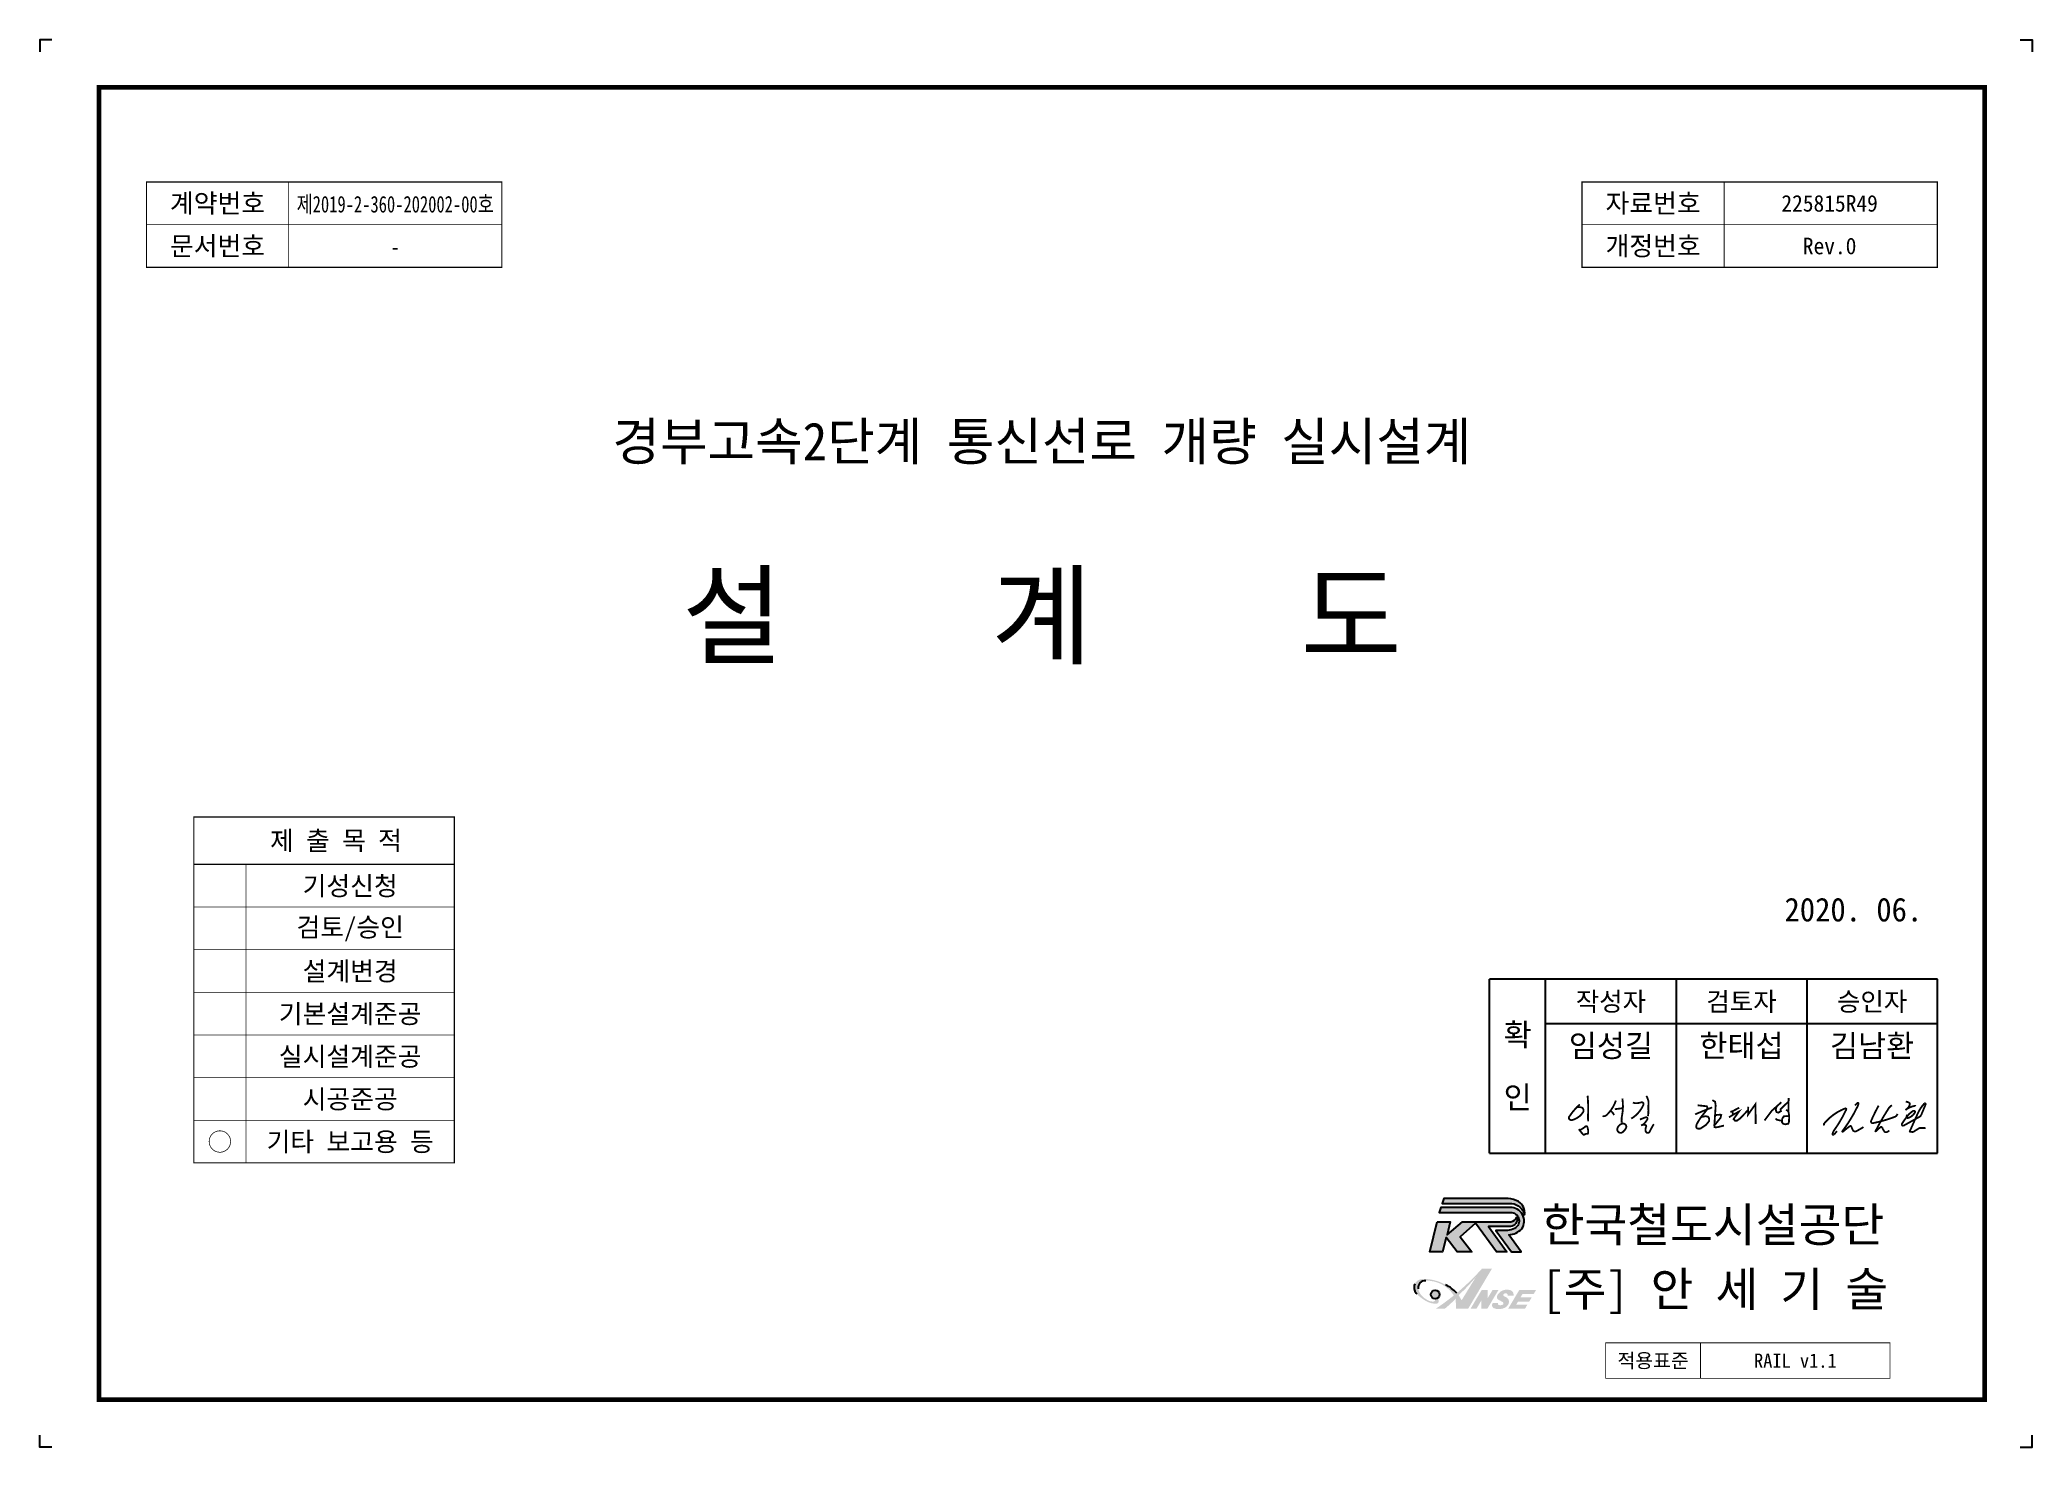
# Model space of a CAD drawing. Extents: x 8212 to 9053, y 7176 to 7770.
import ezdxf
from ezdxf.enums import TextEntityAlignment as Align

# ---------------------------------------------------------------- set-up
doc = ezdxf.new("R2010")
doc.units = 0
doc.header["$MEASUREMENT"] = 0
doc.layers.add('TX-BORD', color=7, linetype='Continuous')
doc.styles.add('KORAIL', font='GulimChe.ttf')
doc.styles.get("Standard").update_dxf_attribs({"font": 'GulimChe.ttf'})
doc.styles.add('TB_TEXT', font='GulimChe.ttf')

# ---------------------------------------------------------------- blocks, each defined once
blk = doc.blocks.new('CXGLOGO-UNIT-KRNA-COLOR')
h = blk.add_hatch(color=46)
edge = h.paths.add_edge_path()
edge.add_arc((15.3626483023003, 5.48570984433232), 6.164693250607485, 269.17804811812107, 301.54981839904974, ccw=False)
edge.add_line((15.27421408495229, -0.6783490670739951), (9.806037380742026, -0.6783490670739951))
edge.add_line((9.806037380742026, -0.6783490670739951), (17.17979127474254, -10.77768656953279))
edge.add_line((17.17979127474254, -10.77768656953279), (21.73660418394024, -10.77768656953279))
edge.add_line((21.73660418394024, -10.77768656953279), (15.85417240406139, -2.747885053589869))
edge.add_arc((15.50069825419408, 6.106947076098479), 8.86188445081437, 272.2859642479671, 317.0311776740321)
edge.add_arc((16.77008453705079, 3.680403470492848), 6.344758436319061, 325.2804642959406, 452.1313992745275)
edge.add_line((16.53411436829055, 10.02077236312815), (-16.03079960796163, 10.02077236312815))
edge.add_line((-16.03079960796163, 10.02077236312815), (-16.80918251026026, 7.765359858336168))
edge.add_line((-16.80918251026026, 7.765359858336168), (16.59983295563342, 7.765359858336154))
edge.add_arc((16.75941961683799, 3.778496836779979), 3.990055720799702, -62.719327377700324, 92.29221905133511, ccw=False)
h = blk.add_hatch(color=166)
edge = h.paths.add_edge_path()
edge.add_arc((15.28417689820614, 4.197971711554786), 10.03249121347428, 59.1949703415619, 87.69044676991336)
edge.add_line((15.68847017159848, 14.22231343046722), (-14.58077318344994, 14.22231343046721))
edge.add_line((-14.58077318344994, 14.22231343046721), (-15.38071509633542, 11.90443236177839))
edge.add_line((-15.38071509633542, 11.90443236177838), (17.29224835930017, 11.90443236177838))
edge.add_arc((16.40496972615716, 4.82896358839912), 7.130885059787258, 14.433821095270389, 82.85230065833838, ccw=False)
edge.add_arc((17.20694736578605, 7.54275202069023), 6.175229065316809, 351.2787629966358, 418.6250231312662)
h = blk.add_hatch(color=166)
edge = h.paths.add_edge_path()
edge.add_line((-17.61769675105171, 3.377942272720972), (-11.56956172773232, 3.377942272720972))
edge.add_line((-11.56956172773232, 3.377942272720972), (-13.06088283087658, -2.830666747647513))
edge.add_line((-13.06088283087658, -2.830666747647527), (-5.769980558596217, 3.377942272720958))
edge.add_line((-5.769980558596217, 3.377942272720972), (16.93123742055946, 3.377942272720972))
edge.add_arc((16.51030444220336, 6.725367535210978), 3.373787257700758, 277.1672263052953, 339.2535510486157)
edge.add_arc((16.45098397643309, 4.507891306077056), 3.373015256171217, -86.06112926190627, 17.64403893110699, ccw=False)
edge.add_line((16.68268356637617, 1.142843428500271), (6.409140098785116, 1.142843428500271))
edge.add_line((6.409140098785116, 1.142843428500271), (15.02566023076918, -10.69490487547505))
edge.add_line((15.02566023076918, -10.69490487547505), (10.13744184566804, -10.69490487547505))
edge.add_line((10.13744184566804, -10.69490487547505), (0.3610050754658971, 2.715690841901562))
edge.add_line((0.3610050754658971, 2.715690841901562), (-6.929897196814466, -3.65848103617185))
edge.add_line((-6.929897196814437, -3.65848103617185), (-1.378868870883991, -10.77768656953279))
edge.add_line((-1.37886887088402, -10.77768656953279), (-8.338366678238344, -10.77768656953279))
edge.add_line((-8.338366678238344, -10.77768656953279), (-13.4751389175226, -3.989607281991979))
edge.add_line((-13.4751389175226, -3.989607281991979), (-15.13216124215234, -10.77768656953279))
edge.add_line((-15.13216124215234, -10.77768656953279), (-21.18029626547153, -10.77768656953279))
edge.add_line((-21.18029626547153, -10.77768656953279), (-17.61769675105171, 3.377942272720972))
at = {"color": 46}
blk.add_lwpolyline([(18.58826075616648, 0.2322474459183752, -0.1421954075661556), (15.27421408495229, -0.6783490670739809), (9.806037380742026, -0.6783490670739809), (17.17979127474257, -10.77768656953279), (21.73660418394027, -10.77768656953279), (15.85417240406142, -2.747885053589869, 0.1977569199555539), (21.98515803812353, 0.06668405780308717, 0.6179196503906048), (16.53411436829057, 10.02077236312816), (-16.03079960796163, 10.02077236312816), (-16.80918251026026, 7.765359858336183), (16.59983295563345, 7.765359858336168, -0.8026676882342173)], format="xyb", close=True, dxfattribs=at)
at = {"color": 166}
for points in [[(20.42199890129865, 12.81502834436029, 0.1249796640422548), (15.68847017159848, 14.22231343046724), (-14.58077318344996, 14.22231343046722), (-15.38071509633542, 11.9044323617784), (17.2922483593002, 11.9044323617784, -0.3077284353953781), (23.31077690880468, 6.606419323991801, 0.3026142877980904)], [(-17.61769675105171, 3.377942272720986), (-11.56956172773232, 3.377942272720986), (-13.06088283087658, -2.830666747647513), (-5.769980558596217, 3.377942272720986), (16.93123742055948, 3.377942272720986, 0.2777302179227986), (19.66532577266452, 5.530260483704993, -0.48614111596212), (16.6826835663762, 1.142843428500271), (6.409140098785088, 1.142843428500271), (15.0256602307692, -10.69490487547505), (10.13744184566806, -10.69490487547505), (0.3610050754658971, 2.715690841901576), (-6.929897196814466, -3.65848103617185), (-1.37886887088402, -10.77768656953279), (-8.338366678238344, -10.77768656953279), (-13.4751389175226, -3.989607281991979), (-15.13216124215234, -10.77768656953279), (-21.18029626547153, -10.77768656953279)]]:
    blk.add_lwpolyline(points, format="xyb", close=True, dxfattribs=at)

msp = doc.modelspace()

# ---------------------------------------------------------------- hatches: boundary and pattern name
at = {"layer": 'TX-BORD'}
h = msp.add_hatch(color=5, dxfattribs=at)
h.paths.add_polyline_path([(8810.499759290517, 7240.757564286529, 0.09642523414859705), (8805.72063048214, 7244.281011543627, 0.1233003788176915), (8797.180119109547, 7246.678232172121, 0.1079585573176012), (8794.4548353205, 7246.313856522206, 0.1479744967632781), (8792.76016027761, 7244.657338289929, 0.1467707650542255), (8792.662553279504, 7242.030975306662, 0.1668668906340415), (8793.657838518762, 7240.377637393924, 0.0840022519223122), (8797.87403744982, 7237.226807185108, 0.1250036223900326), (8801.877852411566, 7236.256006346411, 0.3243163253186445), (8802.79795713884, 7236.826714355736, 0.1812316841994872), (8802.489316405512, 7238.675130195998, -0.1762058791554287), (8801.282727240465, 7238.358630120613, -0.165955170282396), (8801.34109534258, 7237.473743394506, -0.236090646811862), (8800.362204952446, 7237.165703885069, -0.1631967750734685), (8797.568325948383, 7238.161223574801, -0.211158794338377), (8794.233000049602, 7242.554499723495, -0.492063391591903), (8797.416720817864, 7245.973894306416, -0.264031753096197), (8809.284991490875, 7239.758744064723, -0.02330173323123221), (8801.603301217885, 7234.112228055262), (8805.400497011526, 7234.112228055262, 0.0347521230900015), (8809.984574444637, 7238.334922801571, -0.03845698336544384), (8810.134056300672, 7234.112228055262), (8815.292316497524, 7234.112228055262), (8825.37329095422, 7251.079566721927), (8821.177586580778, 7251.079566721927, -0.03632676023315431)])
h.paths.add_polyline_path([(8812.579441996373, 7237.723189334142), (8811.28878241323, 7239.884999921759, 0.03885019715927752), (8818.65842016833, 7247.667095765114)], flags=16)
h = msp.add_hatch(color=3, dxfattribs=at)
h.paths.add_polyline_path([(8820.901788497522, 7234.112228055262), (8823.402396497522, 7234.112228055262), (8828.100456290797, 7242.019556055261), (8825.599848290796, 7242.019556055261), (8823.504744290794, 7238.493276005392), (8823.504744290794, 7242.019556055261), (8821.004136290798, 7242.019556055261), (8816.306076497525, 7234.112228055262), (8818.80668449752, 7234.112228055262), (8820.901788497522, 7237.638508105131)])
h.paths.add_polyline_path([(8829.910797534498, 7235.87549107981, -0.2067005137707306), (8828.294429237028, 7235.731173948475, -0.3160270247789446), (8827.855174947794, 7236.174164574387, -0.03122541720630437), (8827.865229621926, 7236.54525205526), (8825.726545356993, 7236.54525205526, 0.483425717641843), (8826.196826513404, 7234.341175124923, 0.2038381155352339), (8830.868583391766, 7234.564063072584, 0.0797617688049846), (8832.082352884674, 7235.696520436161, 0.1723780745963488), (8832.534217693892, 7237.252222270517, 0.2215943035447014), (8831.67457255249, 7238.815350918357, 0.03844888053770572), (8830.357867882902, 7239.463962795965, -0.563174447129383), (8830.409742566444, 7240.433259788369, -0.2767727358270014), (8831.65732740294, 7240.532078756763, -0.3126275340550531), (8832.048825452404, 7239.654116055262), (8834.467213788534, 7239.654116055262, 0.143900912874409), (8834.349510248878, 7240.856117544778, 0.1692487514255952), (8833.294418064195, 7241.916023201221, 0.1192157251017893), (8830.890944741417, 7242.118606720937, 0.1676214941509024), (8828.410196282559, 7240.846545300253, 0.258991357786227), (8827.507118228159, 7238.585102405738, 0.2082459506505788), (8828.616926406405, 7237.660953999693, -0.0226445698384808), (8829.94766783598, 7236.926270264007, -0.5881030024955343)])
h.paths.add_polyline_path([(8835.557615427708, 7235.80182805526), (8836.360702571856, 7237.153508055261), (8841.091582571857, 7237.153508055261), (8842.17575021646, 7238.978276055262), (8837.44487021646, 7238.978276055262), (8838.247957360607, 7240.32995605526), (8842.978837360612, 7240.32995605526), (8843.982696290796, 7242.019556055261), (8836.886376290791, 7242.019556055261), (8832.188316497524, 7234.112228055262), (8839.284636497525, 7234.112228055262), (8840.288495427712, 7235.801828055263)])
h.paths.add_polyline_path([(8803.275683428532, 7240.175630667453, 1), (8799.62614742853, 7240.175630667453, 1)])

# ---------------------------------------------------------------- linework, layer by layer
for p, q in [((9048.39770469482, 7769.716913279433), (9053.395704674827, 7769.716913279433)), ((9013.39817356477, 7373.255867919879), (8824.39817356477, 7373.255867919879)), ((8824.39817356477, 7299.755867919879), (8824.39817356477, 7373.255867919879)), ((8848.02317356477, 7299.755867919879), (8848.02317356477, 7373.255867919879)), ((8903.14817356477, 7373.255867919879), (8903.14817356477, 7299.755867919879)), ((8958.27317356477, 7373.255867919879), (8958.27317356477, 7299.755867919879)), ((9013.39817356477, 7299.755867919879), (9013.39817356477, 7373.255867919879)), ((9013.39817356477, 7354.355867919879), (8848.02317356477, 7354.355867919879)), ((8824.39817356477, 7299.755867919879), (9013.39817356477, 7299.755867919879))]:
    msp.add_line(p, q, dxfattribs=at)
for points in [[(8217.393704654836, 7769.716913279433), (8212.395704674827, 7769.716913279433), (8212.395704674827, 7764.718913299425)], [(9048.39770469482, 7769.716913279433), (9053.395704674827, 7769.716913279433), (9053.395704674827, 7764.718913299426)], [(8217.393704654836, 7175.716913279434), (8212.395704674827, 7175.716913279434), (8212.395704674827, 7180.714913259442)], [(9048.39770469482, 7175.716913279434), (9053.395704674827, 7175.716913279434), (9053.39570467483, 7180.714913259442)]]:
    msp.add_lwpolyline(points, dxfattribs=at)
for points, const_width in [([(9033.395703730988, 7195.71691257748), (8237.395703730988, 7195.716912577482), (8237.395703730988, 7749.71691257748), (9033.395703730988, 7749.71691257748)], 2), ([(8257.39570278715, 7673.716911875526), (8257.39570278715, 7709.716911875526), (8407.39570278715, 7709.716911875526), (8407.39570278715, 7673.716911875526)], 0.5), ([(8863.39570278715, 7673.716911875526), (8863.39570278715, 7709.716911875526), (9013.39570278715, 7709.716911875526), (9013.39570278715, 7673.716911875526)], 0.5), ([(8387.395703730988, 7295.716912577482), (8387.395703730988, 7441.716912577482), (8277.395703730988, 7441.716912577482), (8277.395703730988, 7295.716912577482)], 0.5), ([(8993.395703730988, 7204.743936813919), (8993.395703730988, 7219.743936813919), (8873.395703730988, 7219.743936813919), (8873.395703730988, 7204.743936813919)], 0.3)]:
    msp.add_lwpolyline(points, close=True, dxfattribs=dict(at, const_width=const_width))
for points, const_width in [([(8317.39570278715, 7673.716911875526), (8317.39570278715, 7709.716911875526)], 0.3), ([(8923.39570278715, 7673.716911875526), (8923.39570278715, 7709.716911875526)], 0.3), ([(8257.39570278715, 7691.716911875526), (8407.39570278715, 7691.716911875526)], 0.3), ([(8863.39570278715, 7691.716911875526), (9013.39570278715, 7691.716911875526)], 0.3), ([(8387.395703730988, 7421.716912577482), (8277.395703730988, 7421.716912577482)], 0.5), ([(8387.395703730988, 7421.716912577482), (8277.395703730988, 7421.716912577482)], 0.3), ([(8299.395703730988, 7421.716912577482), (8299.395703730988, 7295.716912577482)], 0.3), ([(8387.395703730988, 7403.716912577482), (8277.395703730988, 7403.716912577482)], 0.3), ([(8387.395703730988, 7385.716912577482), (8277.395703730988, 7385.716912577482)], 0.3), ([(8387.395703730988, 7367.716912577482), (8277.395703730988, 7367.716912577482)], 0.3), ([(8387.395703730988, 7349.716912577482), (8277.395703730988, 7349.716912577482)], 0.3), ([(8387.395703730988, 7331.716912577482), (8277.395703730988, 7331.716912577482)], 0.3), ([(8877.235671471557, 7318.36676166069), (8880.652244043556, 7318.78852731903)], 0.768), ([(8912.215605187514, 7320.009204769961), (8916.062262413445, 7319.592494432371), (8916.288212201078, 7319.156946331242), (8916.266681176818, 7318.327777031957), (8911.140225134415, 7316.208776301591), (8916.266681176818, 7318.327777031957), (8918.333201929272, 7319.103844119794), (8916.266681176818, 7318.327777031957), (8913.605085518913, 7315.003659092137), (8912.343998055694, 7313.022009370255), (8911.720077510747, 7311.829572549386), (8911.581886668646, 7311.074799936908), (8911.68686906343, 7310.550700506102), (8911.963301569558, 7310.235437669377), (8912.363780592601, 7310.130243205092), (8913.361121442895, 7310.175442335274), (8915.654038958342, 7311.703720422624), (8916.362929002147, 7312.514769911221), (8917.049963077627, 7313.397483995434), (8917.026541520461, 7314.322344638893), (8916.851067770498, 7314.871973538142), (8916.410564793272, 7315.262593001846), (8915.418143717856, 7315.406856585375), (8913.605085518913, 7315.003659092137)], 0.768), ([(8918.415744960825, 7322.202011050846), (8919.573289409162, 7321.489651007161), (8919.797354646224, 7319.891793890847), (8919.541444835688, 7315.8804371334), (8919.237787059536, 7311.491263425487), (8919.333816558748, 7310.806466871301), (8919.785799855039, 7310.681013352892), (8920.509064579572, 7310.775949227108), (8921.577464941462, 7311.013546038885), (8923.296259464922, 7311.461687829773)], 0.768), ([(8925.96529551526, 7317.242576610521), (8926.83048080212, 7317.471390194649), (8929.761913147346, 7318.986704164359), (8926.83048080212, 7317.471390194649), (8927.17050486836, 7316.038644848365), (8925.423291368419, 7314.932319150222), (8927.17050486836, 7316.038644848365), (8929.657243855807, 7317.377047136385), (8927.353060375332, 7314.191191027348), (8927.943562488856, 7313.52671902955), (8928.7812823806, 7313.504965972204), (8930.126775288416, 7314.475144371469), (8933.487346132406, 7317.989549338314), (8933.56509521892, 7319.369565270759), (8933.487346132406, 7317.989549338314), (8933.480327870619, 7316.105137070032), (8936.589831575837, 7320.442718405949), (8936.709740892726, 7312.147392273158)], 0.768), ([(8947.516067714254, 7321.28426145218), (8943.466844236551, 7317.671690105519), (8940.411259190858, 7313.597908348401), (8943.466844236551, 7317.671690105519), (8945.491455975405, 7319.477975778849), (8945.186535870038, 7318.062443523024), (8945.465419729855, 7317.184384512488), (8946.195418758258, 7316.897484940599), (8947.350860802204, 7317.503847779717), (8947.172470648515, 7318.379297271997), (8950.574804497013, 7321.606751264649), (8950.613915108008, 7323.112918250285), (8950.574804497013, 7321.606751264649), (8950.523997270913, 7318.359253528062), (8950.530552308097, 7317.320802006303), (8949.57997215167, 7318.149316804894), (8950.530552308097, 7317.320802006303), (8950.822075089187, 7315.638584550403), (8950.75862896387, 7313.19524610867), (8950.465441138418, 7312.23156414201), (8949.219065761878, 7311.995985048707), (8948.285471926563, 7312.187691731873), (8947.766888007258, 7312.871017466858), (8947.90475406863, 7314.307633933913), (8948.501161290284, 7315.330429195621), (8949.811923282701, 7315.46385758149), (8950.816860343997, 7315.437762398916)], 0.768), ([(8387.395703730988, 7313.716912577482), (8277.395703730988, 7313.716912577482)], 0.3), ([(8919.541444835688, 7315.8804371334), (8921.708288114947, 7316.051604505578), (8922.160273226837, 7315.92615094002), (8921.863417329527, 7314.720877394452), (8919.237787059536, 7311.491263425487)], 0.768), ([(8947.835821037941, 7313.589325700385), (8946.947692064345, 7313.595640982536), (8945.649097840113, 7313.930798749459), (8945.058303349475, 7314.415041162303)], 0.768), ([(8913.395703730988, 7219.743936813919), (8913.395703730988, 7204.743936813919)], 0.3)]:
    msp.add_lwpolyline(points, dxfattribs=dict(at, const_width=const_width))
for points, const_width in [([(8862.461850977605, 7320.35228926838, 0.07113350893930157), (8857.990922947738, 7315.220191741203, 0.3942135620219872), (8858.209828404404, 7313.992040944135, 0.2242607603461479), (8859.18876474713, 7313.791387053582, 0.1934384841540774), (8863.826854717903, 7317.111022595011, 0.5449831934072701), (8862.8817202804, 7319.168935039323, 0.0661455407702451), (8860.83269263817, 7319.189827775924, 27.19620828144033)], 0.768), ([(8865.738944019375, 7324.032616982321, -0.0315208250896126), (8865.95640813698, 7317.264592450339, 0.01545159354873661), (8865.95640813698, 7313.197568202392, 0.4889471790532753)], 0.768), ([(8877.686298017818, 7322.000253182653, -0.1169116306475773), (8873.862134763305, 7315.964065488452, -0.2452755319851038), (8872.03830312964, 7315.415321146642, -2.571837146302994)], 0.768), ([(8875.353936032325, 7317.740465209334, -0.1424383958817763), (8876.938935095337, 7315.857195879461, 5.949847471980058)], 0.768), ([(8880.411074266214, 7322.845511489767, -0.08927261928605283), (8880.298275976416, 7315.820442818048, 0.0689433395333102), (8880.121320153077, 7312.68956617117, 0.261352815596447)], 0.768), ([(8884.873300796215, 7321.235772128866, 0.1399758899503816), (8885.783494813824, 7320.914741445153, 0.0963550295286438), (8888.367324804063, 7321.255641456749, -0.2403214119864326), (8889.050609548638, 7321.153489295822, -0.3531911313863954), (8889.30482552865, 7320.2408587116, -0.1573354964211856), (8884.172791408257, 7314.383313449668, -6.381378270864935)], 0.768), ([(8890.536159497875, 7323.963501596329, -0.1022877787228727), (8891.45101141557, 7321.416685647529, -0.0802890052105026), (8891.4292292134, 7320.28476743346, 0.06676074427730172), (8891.363882606893, 7318.869869633011, -0.06277988218908334), (8891.23318950856, 7315.452347274699, 8.85417029970614)], 0.768), ([(8965.75107093709, 7311.569052536617, -0.3829011668533099), (8965.590356083158, 7312.316798719465, -0.125119935138151), (8974.38743953484, 7318.668337856456, -0.4742392211929056), (8974.998941983675, 7318.326883536811, -0.04611297589722658), (8969.633243811173, 7309.186921871145, 0.1511126254243947), (8969.160696903566, 7307.775419693107, 0.5899101948395717), (8969.523950804016, 7307.563577208739, 0.09633819129865563), (8970.956677407168, 7309.156526242392, 2.196927439873245)], 0.768), ([(8978.630886277693, 7319.940827509843, -0.07138322352676257), (8979.6536141668, 7320.963213786112, -0.3469168754638275), (8979.99511986158, 7320.9546249457, -0.258278056485525), (8980.070817137552, 7320.760778874619, -0.07991812936488407), (8979.698881106768, 7319.526633867419, -0.04859613314150261), (8973.293019352372, 7309.062625534187, 0.9474271785166223), (8973.509136861734, 7308.88043613329, -0.0224371194952738), (8976.428874869443, 7311.194375173018, -0.3445845682797379), (8976.939585679866, 7311.174759142998, -0.122839821013551), (8977.082823568462, 7310.975919706792, 0.01134666789683998), (8977.68114054967, 7309.570587590053, 0.1946381539205256), (8978.22465559334, 7309.052831831983, 0.1894350663675422), (8979.165830687547, 7309.050734693858, 0.009403714098728472), (8982.189988570826, 7310.819850494365, 3.287275676767035)], 0.768), ([(8988.590907244445, 7319.861327752275, 0.03021207067528596), (8985.429158970832, 7313.430895131571, 0.5751126183441571), (8986.16098118577, 7312.462755363189, 0.04316752152514487), (8995.365437910767, 7315.104865534167, 0.2375944772726702), (8996.525356695256, 7316.379162045543, 1.260424628689875)], 0.768), ([(8994.235233851628, 7319.997656319967, 0.1508889298897837), (8992.703972850439, 7318.53064902456, 0.02528797990403029), (8987.094943378193, 7308.790229507804), (8989.321363000905, 7310.775388651653, -0.4483591503708001), (8990.147978344958, 7310.555291188946, 0.07381870202125924), (8990.989470070108, 7309.001854054492, 0.359456330508729), (8992.100150513215, 7308.733778640664, 0.03198204874911447), (8993.131986605484, 7309.32081882787, 3.102048423349282)], 0.768), ([(9000.604780097761, 7315.98200751613, 0.2397596550344159), (9000.51479238702, 7314.835296143845, 0.3457956243630474), (9000.917348756993, 7314.608732687166, 0.1953520430237929), (9003.935619407917, 7317.024405618837, 0.3938884349755809), (9003.805288772857, 7317.555932850979, 0.2937835068685055), (9003.007150734422, 7317.562636518602, 0.09962314972719387), (9000.090568345211, 7314.613006955835, 0.02205006722789387), (8998.468201128122, 7312.253172436273, 0.3809882449081143), (8998.61741333742, 7311.46058008434, 0.1886603082873227), (8999.008897300713, 7311.346412598945), (9005.802644636182, 7315.128215427236, 0.1221544966629195), (9006.513041469305, 7315.791408119776), (9008.421630005674, 7320.363580477419, 0.3960413431797455), (9008.26591881508, 7320.789681526121, 0.2241416786671596), (9007.91603863275, 7320.798523827189, 0.07835829886526682), (9005.175249252523, 7316.710513901739), (9001.725212232108, 7308.993779922819, 0.4442851350739047), (9001.80865493576, 7308.804777850293), (9002.819855589376, 7308.758042461022, 0.1791850400184117), (9003.501279060016, 7308.975136140807), (9005.571352927162, 7310.256209313378, -0.1356156041427086), (9006.196503322004, 7310.439078650397), (9008.41322014141, 7310.386669832938)], 0.768), ([(9000.068086303703, 7321.536542544609, -0.1453477231865773), (9001.519133520833, 7321.029383921416, -0.3072246283789717), (9001.751896098904, 7320.391210888249, -0.2126787621477938), (8999.898387153711, 7318.030003066255, -0.1136809964858682), (9003.893252306934, 7319.783681088416, -0.2665072785482806), (9004.267882334454, 7319.653834300037, -3.538723351215448)], 0.768), ([(8285.532067367352, 7301.216912577483, 2.110242763959263), (8285.532067367352, 7308.216912577483, 0.4738791275956614), (8285.532067367352, 7301.216912577483, -2.801407822617127)], 0.3), ([(8862.020893048137, 7309.960645528519, 0.02121038023961067), (8863.87364751428, 7307.660442078306, 0.4093688916916354), (8864.36388249514, 7307.616372539581, -0.2118114242614196), (8865.502526683998, 7307.931510109973, 0.4163773721145751), (8865.916808123808, 7308.241020207317, 0.1236428030984302), (8865.638138569766, 7310.860797657218, 0.5236310273086059), (8864.83199503085, 7311.070112669823, -0.07298348861113386), (8862.363257918818, 7309.504484570117, 0.005941047346892754)], 0.768), ([(8880.082973954586, 7312.184888476401, 0.2351541737208142), (8878.307002937983, 7310.15859235946, 0.3458570438821519), (8878.971895410567, 7308.573932806022, 0.3067464627027267), (8880.571314033165, 7308.714567253273, 0.1030949943348976), (8881.952617064133, 7310.41448169754, 0.3955710434305414), (8881.484374027406, 7312.06476268129, 0.2429150864420287), (8880.082973954586, 7312.184888476401, 6.064712890599078)], 0.768), ([(8887.802436361255, 7314.016330874691), (8890.222982401783, 7314.936734558852, -0.3751763844346677), (8890.971528778118, 7314.659680091445, -0.2662442579652043), (8890.958734288744, 7314.077110251799, -0.04221881482638937), (8889.735290241251, 7312.387660601939, -0.1599388506060752), (8888.333890627136, 7311.542935809869, -0.1716468978659413), (8890.169790623248, 7311.656003012992, -0.4580577727087703), (8890.460771652355, 7311.026946452642, 0.1593261034394191), (8890.250427866422, 7309.119252740974, 0.2277070299917411), (8890.769045671597, 7308.442620150751, 0.4079876222113941), (8891.86390527866, 7308.788134692872, -0.001483360995179626), (8892.382523083836, 7309.752696046292, 0.004185728219223644), (8893.177917719619, 7311.251390080183, -0.1004838167353817), (8893.774717789269, 7311.989628739525, -0.3462772570127932)], 0.768)]:
    msp.add_lwpolyline(points, format="xyb", dxfattribs=dict(at, const_width=const_width))
at = {"layer": 'TX-BORD', "color": 3}
msp.add_circle((8801.450915428533, 7240.175630667456), 1.824767999999991, dxfattribs=at)
at = {"layer": 'TX-BORD', "color": 5}
for centre, radius, start, end in [((8797.088568361747, 7243.18148070005), 4.573103122438655, 161.1721601774213, 194.5710813611864), ((8795.568255163107, 7242.653922803307), 2.971727951875057, 192.1003579681034, 229.9942930882723), ((8797.141494118769, 7243.038309242844), 2.948458817989267, 84.64387314627724, 189.4443139737955), ((8799.059952776026, 7230.243732291225), 15.53736902807849, 42.58477377383323, 64.61569817101683)]:
    msp.add_arc(centre, radius, start, end, dxfattribs=at)

# ---------------------------------------------------------------- block references
at = {"xscale": 0.900000000000091, "yscale": 0.900000000000091, "zscale": 1.500000000000014}
msp.add_blockref('CXGLOGO-UNIT-KRNA-COLOR', (8818.153784827935, 7267.832265511082), dxfattribs=at)

# ---------------------------------------------------------------- texts
at = {"style": 'KORAIL'}
for s, height, p in [('2020. 06.', 10, (8948.848796024507, 7397.613966543971)), ('한국철도시설공단', 14.4, (8846.361120777245, 7262.406340571615)), ('[주] 안 세 기 술', 14.4, (8846.361120777245, 7235.200832315542))]:
    msp.add_text(s, height=height, dxfattribs=at).set_placement(p)
at = {"layer": 'TX-BORD'}
for s, height, p in [('계약번호', 8, (8287.39570278715, 7700.716911875526)), ('자료번호', 8, (8893.39570278715, 7700.716911875526)), ('225815R49', 7, (8967.89570278715, 7700.716911875526)), ('문서번호', 8, (8287.39570278715, 7682.716911875526)), ('개정번호', 8, (8893.39570278715, 7682.716911875526)), ('Rev.0', 7, (8967.89570278715, 7682.716911875526)), ('경부고속2단계 통신선로 개량 실시설계', 16, (8635.395703730988, 7600.216912577482)), ('설    계    도', 34, (8635.395703730988, 7526.716912577482)), ('제 출 목 적', 8, (8337.395703730988, 7431.716912577482)), ('적용표준', 6, (8893.395703730988, 7212.243936813919)), ('RAIL v1.1', 6, (8953.434316982315, 7212.243936813919))]:
    msp.add_text(s, height=height, dxfattribs=at).set_placement(p, align=Align.MIDDLE_CENTER)
at = {"layer": 'TX-BORD', "width": 0.77}
for s, p in [('제2019-2-360-202002-00호', (8362.39570278715, 7700.346666394021)), ('-', (8362.39570278715, 7682.346666394021))]:
    msp.add_text(s, height=7, dxfattribs=at).set_placement(p, align=Align.MIDDLE_CENTER)
at = {"layer": 'TX-BORD'}
for s, p in [('기성신청', (8343.395703730988, 7412.716912577482)), ('검토/승인', (8343.395703730988, 7394.716912577482)), ('설계변경', (8343.395703730988, 7376.716912577482)), ('기본설계준공', (8343.395703730988, 7358.716912577482)), ('실시설계준공', (8343.395703730988, 7340.716912577482)), ('시공준공', (8343.395703730988, 7322.716912577482)), ('기타 보고용 등', (8343.395703730988, 7304.716912577482))]:
    msp.add_text(s, height=8, dxfattribs=at).set_placement(p, align=Align.MIDDLE)
at = {"layer": 'TX-BORD', "style": 'TB_TEXT'}
for s, height, p in [('작성자', 7.875, (8875.58567356477, 7363.805867919879)), ('검토자', 7.875, (8930.71067356477, 7363.805867919879)), ('승인자', 7.875, (8985.83567356477, 7363.805867919879)), ('확', 9.45, (8836.21067356477, 7349.798303718966)), ('임성길', 9.45, (8875.58567356477, 7345.11530940924)), ('한태섭', 9.45, (8930.71067356477, 7345.094365260306)), ('김남환', 9.45, (8985.83567356477, 7345.083893185837)), ('인', 9.45, (8836.21067356477, 7323.401929461217))]:
    msp.add_text(s, height=height, dxfattribs=at).set_placement(p, align=Align.MIDDLE_CENTER)

doc.saveas('drawing.dxf')
